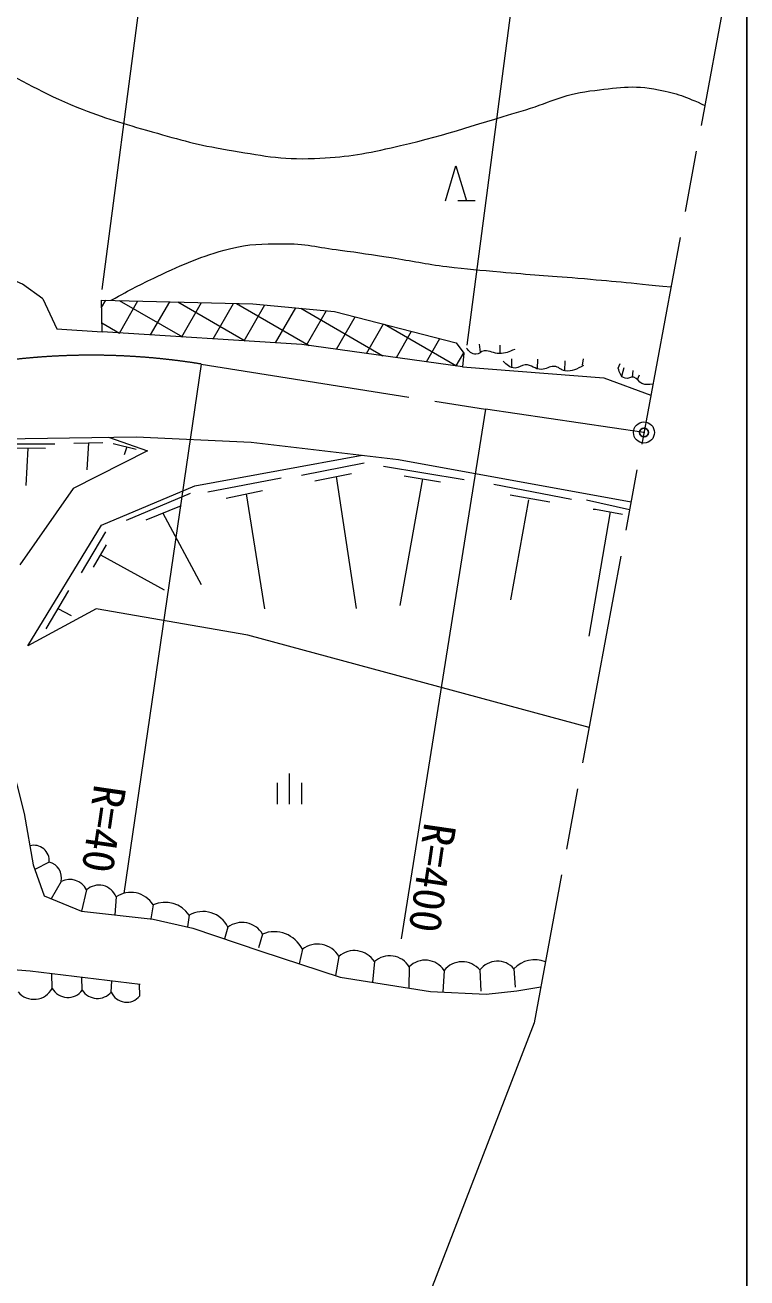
# Model space of a CAD drawing. Units: millimetres, scale not verified. Extents: x 40000 to 680000, y 20000 to 380000.
# Drawn here: x 537778 to 579000, y 243968 to 315454 of the extents above; entities that cross this region are included whole.
import ezdxf
from ezdxf.enums import TextEntityAlignment as Align

# ---------------------------------------------------------------- set-up
doc = ezdxf.new("R2010")
doc.units = ezdxf.units.MM
doc.header["$LTSCALE"] = 1000
doc.header["$PDMODE"] = 32
doc.header["$PDSIZE"] = 500
doc.linetypes.add('CHAIN', pattern=[18.5, 12, -1.5, 3.5, -1.5])
for name, color, linetype, lineweight in [('M-BGD', 7, 'Continuous', 13), ('M-BMK', 2, 'CHAIN', 13), ('M-BMK-SRVR', 3, 'Continuous', 13), ('M-STR-HTXT', 7, 'Continuous', 13), ('M-TTL-BAND', 7, 'Continuous', 25)]:
    doc.layers.add(name, color=color, linetype=linetype, lineweight=lineweight)
doc.layers.add('M-OTRS', color=6, linetype='Continuous')
doc.styles.add('ＭＳ ゴシック', font='')
doc.styles.get('ＭＳ ゴシック').set_extended_font_data('MS Gothic')

msp = doc.modelspace()

# ---------------------------------------------------------------- hatches: boundary and pattern name
at = {"layer": 'M-BGD'}
h = msp.add_hatch(dxfattribs=at)
h.set_pattern_fill('USER', color=256, style=0, pattern_type=2)
h.set_pattern_definition([(330, (549327, 298022), (800, 1385.64), []), (60, (549327, 298960), (-1385.64, 800), [])])
h.paths.add_polyline_path([(542146, 299763), (550780, 299549), (555456, 299117), (562401, 297328), (562842, 296725), (562748, 295962), (553586, 297227), (542175, 297945)])

# ---------------------------------------------------------------- linework, layer by layer
for p, q in [((561784, 305427), (562384, 307427)), ((562384, 307427), (562984, 305427)), ((563484, 305427), (562484, 305427)), ((563791, 296784), (563725, 297243)), ((564916, 296756), (564916, 297199)), ((567049, 295831), (567066, 296390)), ((568607, 295731), (568628, 296291)), ((569609, 296041), (569670, 296412)), ((571649, 295869), (571758, 296146)), ((572456, 295354), (572495, 295748)), ((572756, 295238), (572866, 295498)), ((536146, 291553), (539480, 291553)), ((536824, 291327), (538943, 291318)), ((537945, 291322), (537832, 289180)), ((540573, 291591), (542212, 291628)), ((541401, 291610), (541298, 290074)), ((542814, 291572), (544133, 291252)), ((543585, 291385), (543445, 290931)), ((553573, 289780), (557143, 290468)), ((558245, 290282), (562860, 289529)), ((548222, 288830), (552401, 289614)), ((554327, 289451), (556417, 289865)), ((555553, 289694), (556687, 282171)), ((560468, 289560), (559172, 282338)), ((559422, 289736), (561494, 289388)), ((549263, 288462), (551328, 288894)), ((564537, 289267), (568982, 288410)), ((547201, 288735), (543547, 287181)), ((550405, 288701), (551455, 282149)), ((565479, 288645), (567748, 288259)), ((566533, 288363), (565507, 282664)), ((569830, 288359), (572302, 287822)), ((546702, 288020), (544668, 287210)), ((545638, 287596), (547831, 283533)), ((571193, 287672), (569965, 280581)), ((542370, 286541), (540985, 284205)), ((542417, 285797), (541663, 284516)), ((542084, 285231), (545713, 283226)), ((540260, 283188), (538960, 281003)), ((539650, 282163), (540420, 281756)), ((552887, 271001), (552887, 272751)), ((552187, 271001), (552187, 272226)), ((553587, 271001), (553587, 272226)), ((539163, 267698), (538341, 267263)), ((539842, 266596), (539278, 265607)), ((541292, 266116), (540998, 264896)), ((542978, 265711), (542906, 264685)), ((545088, 265259), (544969, 264457)), ((547154, 264665), (547046, 264000)), ((549358, 263987), (549172, 263317)), ((551336, 263592), (551116, 262809)), ((553613, 262722), (553437, 261899)), ((555695, 262317), (555504, 261223)), ((557725, 262017), (557620, 260841)), ((559719, 261723), (559687, 260512)), ((539333, 260485), (539312, 261344)), ((541045, 260380), (541016, 261137)), ((542702, 260280), (542730, 260928)), ((561703, 261518), (561632, 260281)), ((563747, 261540), (563812, 260322)), ((565697, 261612), (565761, 260567)), ((544325, 260059), (544323, 260735))]:
    msp.add_line(p, q, dxfattribs=at)
for points in [[(538793, 299829), (537625, 300676), (535159, 301749), (533157, 303046), (531539, 306820), (531103, 309814), (529935, 312852), (528733, 314598), (527708, 317191), (526651, 321306)], [(538793, 299829), (539603, 298124), (542175, 297945), (542146, 299763), (550780, 299549), (555456, 299117), (562401, 297328), (562842, 296725), (562748, 295962)], [(562748, 295962), (553586, 297227), (542175, 297945)], [(562748, 295962), (570836, 295319), (573517, 294342)], [(565586, 295941), (565581, 296019), (565581, 296407)], [(571880, 295437), (571880, 295498), (571980, 295914)], [(445814, 294038), (451561, 289553), (457821, 281006), (463135, 272649), (469159, 264924), (475515, 257431), (480799, 255926), (486307, 257943), (490614, 261386), (494601, 265116), (498219, 268527), (504624, 274243), (512517, 281448), (520107, 285627), (526543, 289053), (535237, 291823), (544124, 291967), (550688, 291663), (559104, 290659), (572381, 288249)], [(542546, 291942), (544778, 291165), (540531, 289018), (537487, 284662)], [(569981, 275366), (550499, 280646), (541837, 282152), (537946, 280038), (542141, 286923), (547473, 289165), (557028, 290907)], [(570225, 287831), (570357, 287831), (571892, 287539)], [(535089, 283966), (535191, 282708), (534984, 280966), (535163, 279139), (535540, 277311), (536933, 273620), (537732, 270468), (538244, 267538), (538869, 265776), (540998, 264896), (545097, 264443), (547355, 263930), (551245, 262617), (555777, 261133), (560938, 260314), (564114, 260164), (565853, 260346), (567227, 260580)], [(503489, 251804), (514947, 259856), (517220, 260529), (519478, 260705), (524378, 260657), (531503, 261329), (535187, 261710), (538079, 261493), (544361, 260730)]]:
    msp.add_lwpolyline(points, dxfattribs=at)
for centre, radius, start, end in [((538269, 267760), 896, 356.01267, 103.95882), ((538932, 266796), 931, 347.60063, 75.61438), ((540317, 265603), 1102, 27.76795, 115.58552), ((541993, 265321), 1059, 21.57369, 131.41063), ((543815, 264469), 1498, 31.83241, 123.97807), ((545763, 263715), 1685, 34.34017, 113.61733), ((547941, 263302), 1574, 25.82101, 119.97354), ((550165, 262880), 1370, 31.2974, 126.08273), ((552005, 261926), 1795, 26.34237, 111.87188), ((554477, 261610), 1408, 30.15858, 127.82046), ((556580, 261292), 1355, 32.33979, 130.8006), ((558598, 261030), 1318, 31.71806, 131.53184), ((560627, 260813), 1286, 33.24607, 134.95257), ((562734, 260681), 1328, 40.3068, 140.93534), ((564751, 260781), 1259, 41.3251, 142.90505), ((566883, 260495), 1630, 68.05963, 136.71867), ((538288, 261058), 1192, 220.56329, 331.29308), ((540225, 261010), 1035, 210.49464, 322.46813), ((541911, 260957), 1041, 213.6731, 319.43673), ((543580, 260656), 955, 203.18308, 321.26913)]:
    msp.add_arc(centre, radius, start, end, dxfattribs=at)
for points, knots in [([(454902, 318980), (455669, 318162), (455892, 317900), (456465, 317159), (457273, 316114), (457585, 315429), (458292, 314314), (458973, 313241), (459394, 312663), (460016, 311555), (460700, 310335), (460890, 309551), (461561, 308324), (461951, 307611), (462186, 307220), (462630, 306538), (463328, 305465), (463665, 304816), (464503, 303848), (465497, 302701), (466227, 302224), (467369, 301223), (468238, 300460), (468697, 299995), (469628, 299311), (470727, 298503), (471326, 298006), (472542, 297389), (473536, 296886), (474124, 296659), (475184, 296317), (476659, 295840), (477497, 295575), (479027, 295324), (480393, 295100), (481167, 295003), (482549, 294940), (485023, 294826), (486427, 294683), (488890, 294940), (490532, 295111), (491464, 295225), (493053, 295676), (494792, 296170), (495737, 296564), (497376, 297325), (499262, 298201), (500244, 298842), (502051, 299871), (503464, 300676), (504275, 301097), (505638, 301985), (507433, 303155), (508392, 303880), (510137, 305123), (511377, 306006), (512126, 306433), (513291, 307413), (514310, 308269), (514861, 308791), (515693, 309830), (516492, 310830), (516869, 311449), (517518, 312552), (518759, 314660), (519551, 315807), (520488, 318066), (520892, 319040), (521032, 319618), (521361, 320619), (521757, 321823), (521717, 322612), (522354, 323709), (522820, 324513), (523173, 325008), (524006, 325422), (524835, 325834), (525431, 325878), (526351, 325771), (527424, 325645), (527958, 325257), (528969, 324876), (530432, 324325), (531224, 323945), (532680, 323378), (534564, 322645), (535596, 322157), (537531, 321570), (539324, 321026), (540374, 320890), (542203, 320480), (543477, 320195), (544181, 319984), (545469, 319776), (547225, 319492), (548225, 319424), (550001, 319327), (553816, 319120), (555963, 319262), (559783, 319327), (563694, 319394), (565880, 319649), (569791, 319680), (571986, 319697), (573222, 319787), (575411, 319616), (576492, 319531), (576868, 319503), (578172, 319329)], [0, 0, 0, 0, 1, 1, 1, 2, 2, 2, 3, 3, 3, 4, 4, 4, 5, 5, 5, 6, 6, 6, 7, 7, 7, 8, 8, 8, 9, 9, 9, 10, 10, 10, 11, 11, 11, 12, 12, 12, 13, 13, 13, 14, 14, 14, 15, 15, 15, 16, 16, 16, 17, 17, 17, 18, 18, 18, 19, 19, 19, 20, 20, 20, 21, 21, 21, 22, 22, 22, 23, 23, 23, 24, 24, 24, 25, 25, 25, 26, 26, 26, 27, 27, 27, 28, 28, 28, 29, 29, 29, 30, 30, 30, 31, 31, 31, 32, 32, 32, 33, 33, 33, 34, 34, 34, 35, 35, 35, 36, 36, 36, 36]), ([(528937, 314300), (529636, 314781), (529980, 315082), (530765, 315161), (531309, 315216), (531633, 315181), (532158, 315033), (533658, 314609), (534334, 313949), (535729, 313256), (537685, 312284), (538714, 311588), (540741, 310774), (542377, 310116), (543335, 309847), (545032, 309365), (546689, 308894), (547622, 308621), (549323, 308340), (551251, 308022), (552349, 307762), (554302, 307844), (556031, 307916), (557001, 308075), (558689, 308452), (561625, 309107), (563213, 309700), (566102, 310534), (567641, 310978), (568445, 311505), (570035, 311693), (571554, 311871), (572450, 312066), (573950, 311765), (575019, 311549), (575479, 311387), (576595, 310868)], [0, 0, 0, 0, 1, 1, 1, 2, 2, 2, 3, 3, 3, 4, 4, 4, 5, 5, 5, 6, 6, 6, 7, 7, 7, 8, 8, 8, 9, 9, 9, 10, 10, 10, 11, 11, 11, 12, 12, 12, 12]), ([(542704, 299749), (543913, 300431), (544279, 300615), (545321, 301104), (546886, 301838), (547780, 302258), (549456, 302686), (550605, 302981), (551293, 302969), (552479, 302978), (553774, 302989), (554490, 302775), (555775, 302611), (556911, 302466), (557544, 302361), (558676, 302187), (559923, 301996), (560612, 301831), (561863, 301674), (563054, 301524), (563726, 301477), (564922, 301370), (566646, 301214), (567616, 301166), (569341, 301017), (571423, 300839), (572083, 300771), (574667, 300515)], [0, 0, 0, 0, 1, 1, 1, 2, 2, 2, 3, 3, 3, 4, 4, 4, 5, 5, 5, 6, 6, 6, 7, 7, 7, 8, 8, 8, 9, 9, 9, 9]), ([(565743, 296950), (565383, 296797), (565221, 296727), (564867, 296712), (564523, 296697), (564340, 296904), (563998, 296861), (563801, 296837), (563725, 296672), (563527, 296673), (563274, 296674), (563146, 296841), (562984, 297022)], [0, 0, 0, 0, 1, 1, 1, 2, 2, 2, 3, 3, 3, 4, 4, 4, 4]), ([(569671, 296036), (569271, 295829), (569033, 295658), (568607, 295731), (568350, 295775), (568247, 295967), (567987, 295980), (567695, 295996), (567553, 295804), (567261, 295803), (566885, 295801), (566711, 296091), (566336, 296069), (566100, 296055), (565995, 295880), (565759, 295886), (565454, 295894), (565302, 296068), (565083, 296279)], [0, 0, 0, 0, 1, 1, 1, 2, 2, 2, 3, 3, 3, 4, 4, 4, 5, 5, 5, 6, 6, 6, 6]), ([(573633, 294966), (573377, 294932), (573234, 294909), (573006, 295000), (572794, 295084), (572767, 295303), (572546, 295360), (572354, 295409), (572231, 295246), (572042, 295304), (571785, 295384), (571727, 295630), (571649, 295869)], [0, 0, 0, 0, 1, 1, 1, 2, 2, 2, 3, 3, 3, 4, 4, 4, 4])]:
    msp.add_open_spline(points, degree=3, knots=knots, dxfattribs=at)
at = {"layer": 'M-BMK'}
for p, q in [((578581, 321528), (566842, 258515)), ((547844, 296111), (564064, 293534)), ((573119, 292206), (564064, 293534))]:
    msp.add_line(p, q, dxfattribs=at)
msp.add_arc((541562, 257251), 39365, 80.81677, 132.47348, dxfattribs=at)
at = {"layer": 'M-BMK-SRVR'}
msp.add_circle((573119, 292206), 600, dxfattribs=at)
at = {"layer": 'M-OTRS'}
msp.add_point((573119, 292206), dxfattribs=at)
at = {"layer": 'M-STR-HTXT'}
for p, q in [((542189, 300362), (546322, 332022)), ((567437, 331024), (563003, 297198)), ((547844, 296111), (543414, 265912)), ((564064, 293534), (559256, 263309)), ((566842, 258515), (555191, 228360))]:
    msp.add_line(p, q, dxfattribs=at)
at = {"layer": 'M-TTL-BAND'}
msp.add_line((579000, 20000), (579000, 370000), dxfattribs=at)

# ---------------------------------------------------------------- texts
at = {"layer": 'M-STR-HTXT', "style": 'ＭＳ ゴシック'}
for s, p in [('R=40', (542284, 269589)), ('R=400', (561043, 266792))]:
    msp.add_text(s, height=1833, rotation=261.653, dxfattribs=at).set_placement(p, align=Align.MIDDLE_CENTER)

doc.saveas('drawing.dxf')
